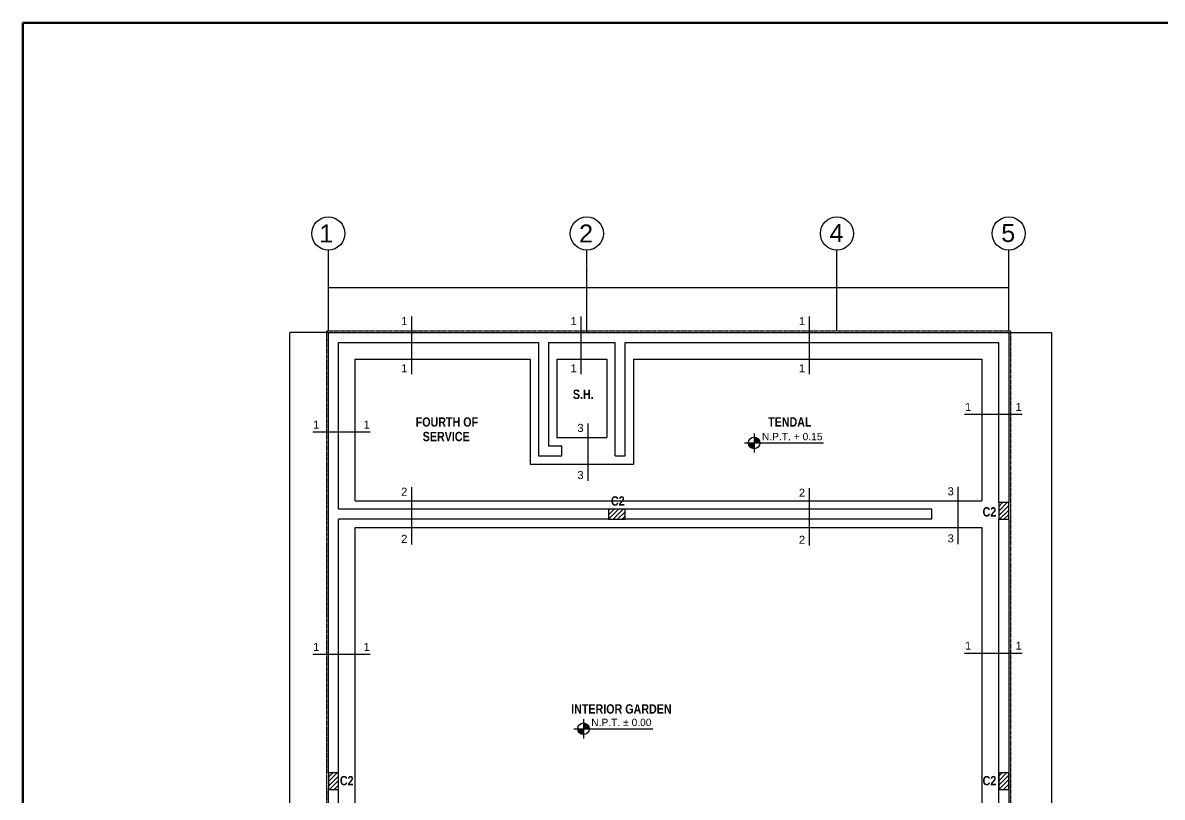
# Model space of a CAD drawing. Header units: millimetres. Extents: x -249630 to 95394, y -188036 to 109963.
# Drawn here: x 2208 to 19292, y -69843 to -58233 of the extents above; entities that cross this region are included whole.
import ezdxf

# ---------------------------------------------------------------- set-up
doc = ezdxf.new("R2010")
doc.units = ezdxf.units.MM
doc.header["$PDMODE"] = 2
doc.linetypes.add('ACAD_ISO04W100', pattern=[30, 24, -3, 0, -3])
doc.linetypes.add('DASHED2', pattern=[9.525, 6.35, -3.175])
for name, color, linetype in [('03', 3, 'Continuous'), ('04', 4, 'Continuous'), ('EJES', 161, 'Continuous'), ('Layer1', 2, 'Continuous'), ('Layer4', 6, 'Continuous'), ('Layer8', 8, 'Continuous'), ('SOMBRA', 252, 'Continuous'), ('SUBTITULOS', 90, 'Continuous'), ('TEXTOS', 11, 'Continuous'), ('VEREDA', 1, 'Continuous')]:
    doc.layers.add(name, color=color, linetype=linetype)
doc.styles.add('aaaaa', font='arial.ttf', dxfattribs={"height": 0.15})
doc.styles.add('ARIAL', font='arial.ttf', dxfattribs={"height": 0.14})
doc.styles.add('COTAS', font='arial.ttf', dxfattribs={"width": 1.1})
doc.styles.add('NIVEL', font='arial.ttf', dxfattribs={"width": 1.1, "height": 0.15})
doc.styles.add('SUBTITULOS(E)', font='swisscbi.ttf', dxfattribs={"oblique": 15, "height": 0.2})
doc.dimstyles.new('COTA1-50', dxfattribs={"dimscale": 0.5, "dimtxt": 0.22, "dimasz": 0.12, "dimexe": 0.08, "dimexo": 0.05, "dimgap": 0.076, "dimtad": 2, "dimzin": 4, "dimdsep": 46, "dimtxsty": 'COTAS', "dimblk": 'ARCHTICK', "dimcen": -0.1, "dimclrd": 141, "dimclre": 141, "dimclrt": 11, "dimadec": 0, "dimazin": 0, "dimtfac": 1, "dimtix": 1, "dimtmove": 1, "dimatfit": 3, "dimfxl": 1, "dimtolj": 1, "dimtzin": 0, "dimarcsym": 0})
pattern_1 = [(45, (-98613.554, -287423.35), (-33.6759605, 33.6759605), [])]

# ---------------------------------------------------------------- blocks, each defined once
blk = doc.blocks.new('_ArchTick')
at = {"color": 0, "linetype": 'ByBlock', "const_width": 0.15}
blk.add_lwpolyline([(-0.5, -0.5), (0.5, 0.5)], dxfattribs=at)
blk = doc.blocks.new('*D364')
at = {"layer": 'Defpoints', "color": 0, "transparency": 16777216}
for p in [(10666, -62202), (6790, -62852), (10666, -62852)]:
    blk.add_point(p, dxfattribs=at)
at = {"layer": 'SOMBRA', "color": 141, "lineweight": -2, "transparency": 16777216}
for p, q in [((6790, -62852), (6790, -62202)), ((6790, -62202), (10666, -62202)), ((10666, -62852), (10666, -62202))]:
    blk.add_line(p, q, dxfattribs=at)
at = {"layer": 'SOMBRA', "color": 141, "lineweight": -2, "transparency": 16777216, "xscale": 0.06, "yscale": 0.06, "zscale": 0.06, "rotation": 180}
blk.add_blockref('_ArchTick', (6790, -62202), dxfattribs=at)
at = {"layer": 'SOMBRA', "color": 141, "lineweight": -2, "transparency": 16777216, "xscale": 0.06, "yscale": 0.06, "zscale": 0.06}
blk.add_blockref('_ArchTick', (10666, -62202), dxfattribs=at)
at = {"layer": 'SOMBRA', "color": 11, "transparency": 16777216, "insert": (8728, -62202), "char_height": 0.11, "attachment_point": 5, "style": 'COTAS'}
blk.add_mtext('\\A1;3876.24', dxfattribs=at)
blk = doc.blocks.new('*D365')
at = {"layer": 'Defpoints', "color": 0, "transparency": 16777216}
for p in [(14415, -62202), (10666, -62852), (14415, -62852)]:
    blk.add_point(p, dxfattribs=at)
at = {"layer": 'SOMBRA', "color": 141, "lineweight": -2, "transparency": 16777216}
for p, q in [((10666, -62852), (10666, -62202)), ((10666, -62202), (14415, -62202)), ((14415, -62852), (14415, -62202))]:
    blk.add_line(p, q, dxfattribs=at)
at = {"layer": 'SOMBRA', "color": 141, "lineweight": -2, "transparency": 16777216, "xscale": 0.06, "yscale": 0.06, "zscale": 0.06, "rotation": 180}
blk.add_blockref('_ArchTick', (10666, -62202), dxfattribs=at)
at = {"layer": 'SOMBRA', "color": 141, "lineweight": -2, "transparency": 16777216, "xscale": 0.06, "yscale": 0.06, "zscale": 0.06}
blk.add_blockref('_ArchTick', (14415, -62202), dxfattribs=at)
at = {"layer": 'SOMBRA', "color": 11, "transparency": 16777216, "insert": (12540, -62202), "char_height": 0.11, "attachment_point": 5, "style": 'COTAS'}
blk.add_mtext('\\A1;3748.76', dxfattribs=at)
blk = doc.blocks.new('*D366')
at = {"layer": 'Defpoints', "color": 0, "transparency": 16777216}
for p in [(16990, -62202), (14415, -62852), (16990, -62852)]:
    blk.add_point(p, dxfattribs=at)
at = {"layer": 'SOMBRA', "color": 141, "lineweight": -2, "transparency": 16777216}
for p, q in [((14415, -62852), (14415, -62202)), ((14415, -62202), (16990, -62202)), ((16990, -62852), (16990, -62202))]:
    blk.add_line(p, q, dxfattribs=at)
at = {"layer": 'SOMBRA', "color": 141, "lineweight": -2, "transparency": 16777216, "xscale": 0.06, "yscale": 0.06, "zscale": 0.06, "rotation": 180}
blk.add_blockref('_ArchTick', (14415, -62202), dxfattribs=at)
at = {"layer": 'SOMBRA', "color": 141, "lineweight": -2, "transparency": 16777216, "xscale": 0.06, "yscale": 0.06, "zscale": 0.06}
blk.add_blockref('_ArchTick', (16990, -62202), dxfattribs=at)
at = {"layer": 'SOMBRA', "color": 11, "transparency": 16777216, "insert": (15702, -62202), "char_height": 0.11, "attachment_point": 5, "style": 'COTAS'}
blk.add_mtext('\\A1;2575.00', dxfattribs=at)
blk = doc.blocks.new('*D377')
at = {"layer": 'Defpoints', "color": 0, "transparency": 16777216}
for p in [(6210, -62877), (6790, -62877), (6790, -70702)]:
    blk.add_point(p, dxfattribs=at)
at = {"layer": 'SOMBRA', "color": 141, "lineweight": -2, "transparency": 16777216}
for p, q in [((6790, -62877), (6210, -62877)), ((6210, -70702), (6210, -62877)), ((6790, -70702), (6210, -70702))]:
    blk.add_line(p, q, dxfattribs=at)
at = {"layer": 'SOMBRA', "color": 141, "lineweight": -2, "transparency": 16777216, "xscale": 0.06, "yscale": 0.06, "zscale": 0.06}
for p, rotation in [((6210, -62877), 90), ((6210, -70702), 270)]:
    blk.add_blockref('_ArchTick', p, dxfattribs=dict(at, rotation=rotation))
at = {"layer": 'SOMBRA', "color": 11, "transparency": 16777216, "insert": (6210, -66789), "char_height": 0.11, "attachment_point": 5, "rotation": 90, "style": 'COTAS'}
blk.add_mtext('\\A1;7825.00', dxfattribs=at)
blk = doc.blocks.new('*D378')
at = {"layer": 'Defpoints', "color": 0, "transparency": 16777216}
for p in [(16990, -62877), (16990, -70702), (17634, -70702)]:
    blk.add_point(p, dxfattribs=at)
at = {"layer": 'SOMBRA', "color": 141, "lineweight": -2, "transparency": 16777216}
for p, q in [((16990, -62877), (17634, -62877)), ((17634, -62877), (17634, -70702)), ((16990, -70702), (17634, -70702))]:
    blk.add_line(p, q, dxfattribs=at)
at = {"layer": 'SOMBRA', "color": 141, "lineweight": -2, "transparency": 16777216, "xscale": 0.06, "yscale": 0.06, "zscale": 0.06}
for p, rotation in [((17634, -62877), 90), ((17634, -70702), 270)]:
    blk.add_blockref('_ArchTick', p, dxfattribs=dict(at, rotation=rotation))
at = {"layer": 'SOMBRA', "color": 11, "transparency": 16777216, "insert": (17634, -66789), "char_height": 0.11, "attachment_point": 5, "rotation": 90, "style": 'COTAS'}
blk.add_mtext('\\A1;7825.00', dxfattribs=at)

msp = doc.modelspace()

# ---------------------------------------------------------------- hatches: boundary and pattern name
at = {"layer": 'Layer1'}
h = msp.add_hatch(color=256, dxfattribs=at)
h.paths.add_polyline_path([(13174.103, -64445.429), (13174.103, -64531.97), (13260.644, -64531.97, 0.414213582)])
h.paths.add_polyline_path([(13174.103, -64531.97), (13087.563, -64531.97, 0.414213486), (13174.103, -64618.51)])
h = msp.add_hatch(color=256, dxfattribs=at)
h.paths.add_polyline_path([(10614.983, -68730.181), (10614.983, -68816.721), (10701.523, -68816.721, 0.414213582)])
h.paths.add_polyline_path([(10614.983, -68816.721), (10528.442, -68816.721, 0.414213486), (10614.983, -68903.262)])
at = {"layer": 'Layer8'}
h = msp.add_hatch(dxfattribs=at)
h.set_pattern_fill('ANSI31', color=256, scale=15, style=0)
h.set_pattern_definition(pattern_1)
h.paths.add_polyline_path([(10989.871, -65526.638), (10989.871, -65676.638), (11239.871, -65676.638), (11239.871, -65526.638)])
h.paths.add_polyline_path([(16989.871, -65426.638), (16839.871, -65426.638), (16839.871, -65676.638), (16989.871, -65676.638)])
h = msp.add_hatch(dxfattribs=at)
h.set_pattern_fill('ANSI31', color=256, scale=15, style=0)
h.set_pattern_definition(pattern_1)
h.paths.add_polyline_path([(6939.871, -69476.638), (6789.871, -69476.638), (6789.871, -69726.638), (6939.871, -69726.638)])
h = msp.add_hatch(dxfattribs=at)
h.set_pattern_fill('ANSI31', color=256, scale=15, style=0)
h.set_pattern_definition(pattern_1)
h.paths.add_polyline_path([(16839.871, -69476.638), (16839.871, -69726.638), (16989.871, -69726.638), (16989.871, -69476.638)])

# ---------------------------------------------------------------- linework, layer by layer
at = {"layer": '03'}
for p, q in [((6789.871, -62876.638), (11239.871, -62876.638)), ((6789.871, -65676.638), (6789.871, -62876.638)), ((6939.871, -63026.638), (9939.871, -63026.638)), ((6939.871, -65526.638), (6939.871, -63026.638)), ((9939.871, -63026.638), (9939.871, -64726.638)), ((10089.871, -63026.638), (10089.871, -64576.638)), ((10089.871, -63026.638), (11089.871, -63026.638)), ((11089.871, -64726.638), (11089.871, -63026.638)), ((11239.871, -62876.638), (16989.871, -62876.638)), ((11239.871, -64726.638), (11239.871, -63026.638)), ((11239.871, -63026.638), (16839.871, -63026.638)), ((16839.871, -65426.638), (16839.871, -63026.638)), ((16989.871, -62876.638), (16989.871, -65426.638)), ((9939.871, -64726.638), (10289.871, -64726.638)), ((10089.871, -64576.638), (10289.871, -64576.638)), ((10289.871, -64726.638), (10289.871, -64576.638)), ((11089.871, -64726.638), (11239.871, -64726.638)), ((10989.871, -65526.638), (6939.871, -65526.638)), ((15839.871, -65526.638), (11239.871, -65526.638)), ((15839.871, -65676.638), (15839.871, -65526.638)), ((6789.871, -69476.638), (6789.871, -65676.638)), ((10989.871, -65676.638), (6939.871, -65676.638)), ((6939.871, -69476.638), (6939.871, -65676.638)), ((15839.871, -65676.638), (11239.871, -65676.638)), ((16839.871, -72776.638), (16839.871, -65676.638)), ((16989.871, -65676.638), (16989.871, -72776.638)), ((6789.871, -70576.638), (6789.871, -69726.638)), ((6939.871, -70576.638), (6939.871, -69726.638))]:
    msp.add_line(p, q, dxfattribs=at)
at = {"layer": '04'}
for p, q in [((7189.871, -63276.638), (9814.871, -63276.638)), ((7189.871, -65401.638), (7189.871, -63276.638)), ((10214.871, -63276.638), (10964.871, -63276.638)), ((11364.871, -63276.638), (16589.871, -63276.638)), ((16589.871, -63276.638), (16589.871, -65401.638)), ((7189.871, -70301.638), (7189.871, -65801.638)), ((16589.871, -65801.638), (16589.871, -72751.638))]:
    msp.add_line(p, q, dxfattribs=at)
for points in [[(9814.871, -63276.638), (9814.871, -64851.638)], [(10214.871, -63276.638), (10214.871, -64451.638)], [(10964.871, -63276.638), (10964.871, -64451.638)], [(11364.871, -63276.638), (11364.871, -64851.638)], [(10214.871, -64451.638), (10964.871, -64451.638)], [(9814.871, -64851.638), (11364.871, -64851.638)], [(7189.871, -65401.638), (16589.871, -65401.638)], [(7189.871, -65801.638), (16589.871, -65801.638)]]:
    msp.add_lwpolyline(points, dxfattribs=at)
at = {"layer": 'EJES', "linetype": 'ACAD_ISO04W100', "ltscale": 0.03}
for p, q in [((6789.871, -62851.638), (6789.871, -61640.855)), ((10666.109, -62876.638), (10666.109, -61640.855)), ((14414.871, -62851.638), (14414.871, -61640.855)), ((16989.871, -62851.638), (16989.871, -61640.855))]:
    msp.add_line(p, q, dxfattribs=at)
at = {"layer": 'EJES'}
for centre in [(6789.871, -61392.229), (10666.109, -61392.229), (14414.871, -61392.229), (16989.871, -61392.229)]:
    msp.add_circle(centre, 248.625, dxfattribs=at)
at = {"layer": 'Layer1'}
for p, q in [((13174.103, -64387.784), (13174.103, -64676.155)), ((13029.918, -64531.97), (14211.63, -64531.97)), ((10614.983, -68672.536), (10614.983, -68960.907)), ((10470.797, -68816.721), (11652.509, -68816.721))]:
    msp.add_line(p, q, dxfattribs=at)
for centre in [(13174.103, -64531.97), (10614.983, -68816.721)]:
    msp.add_circle(centre, 86.54, dxfattribs=at)
at = {"layer": 'Layer4'}
msp.add_line((11239.871, -65676.638), (11239.871, -65526.638), dxfattribs=at)
for points in [[(8035.012, -62637.922), (8035.012, -63498.162)], [(10575.408, -62637.922), (10575.408, -63498.162)], [(13999.237, -62637.922), (13999.237, -63498.162)], [(17190.205, -64106.363), (16329.965, -64106.363)], [(7415.652, -64371.813), (6555.412, -64371.813)], [(10677.767, -64240.462), (10677.767, -65100.702)], [(8035.012, -65196.165), (8035.012, -66056.405)], [(13999.237, -65210.377), (13999.237, -66070.617)], [(16227.767, -65190.462), (16227.767, -66050.702)], [(7415.652, -67703.948), (6555.412, -67703.948)], [(17190.205, -67686.214), (16329.965, -67686.214)]]:
    msp.add_lwpolyline(points, dxfattribs=at)
for points in [[(16839.871, -65676.638), (16989.871, -65676.638), (16989.871, -65426.638), (16839.871, -65426.638)], [(11239.871, -65676.638), (11239.871, -65526.638), (10989.871, -65526.638), (10989.871, -65676.638)], [(6789.871, -69726.638), (6939.871, -69726.638), (6939.871, -69476.638), (6789.871, -69476.638)], [(16839.871, -69726.638), (16989.871, -69726.638), (16989.871, -69476.638), (16839.871, -69476.638)]]:
    msp.add_lwpolyline(points, close=True, dxfattribs=at)
at = {"layer": 'SOMBRA', "color": 3, "linetype": 'DASHED2', "lineweight": 90}
msp.add_lwpolyline([(2208.367, -58233.003), (36950.996, -58233.003), (36950.996, -92289.765), (2208.367, -92289.765)], close=True, dxfattribs=at)
at = {"layer": 'VEREDA', "linetype": 'DASHED2', "ltscale": 0.025}
msp.add_lwpolyline([(6764.871, -85526.638), (6764.871, -62851.638), (17014.871, -62851.638), (17014.871, -84526.638)], dxfattribs=at)

# ---------------------------------------------------------------- texts
at = {"color": 4, "linetype": 'Continuous', "char_height": 120, "width": 192.904, "attachment_point": 5, "style": 'aaaaa'}
for s, insert in [('1', (7927.447, -62704.462)), ('1', (10467.843, -62704.462)), ('1', (13891.671, -62704.462)), ('1', (7927.447, -63410.998)), ('1', (10467.843, -63410.998)), ('1', (13891.671, -63410.998)), ('1', (16381.987, -63991.257)), ('1', (17140.344, -63991.257)), ('1', (6607.434, -64256.707)), ('1', (7365.791, -64256.707)), ('3', (10570.201, -64307.001)), ('3', (10570.201, -65013.538)), ('2', (7927.447, -65262.704)), ('2', (13891.671, -65276.916)), ('3', (16120.201, -65257.001)), ('2', (7927.447, -65969.241)), ('2', (13891.671, -65983.453)), ('3', (16120.201, -65963.538)), ('1', (6607.434, -67588.842)), ('1', (7365.791, -67588.842)), ('1', (16381.987, -67571.107)), ('1', (17140.344, -67571.107))]:
    msp.add_mtext(s, dxfattribs=dict(at, insert=insert))
at = {"layer": 'EJES', "style": 'ARIAL'}
for s, p in [('1', (6653.195, -61526.247)), ('2', (10548.966, -61526.247)), ('4', (14303.409, -61518.63)), ('5', (16878.409, -61518.63))]:
    msp.add_text(s, height=270, dxfattribs=at).set_placement(p)
at = {"layer": 'SUBTITULOS', "linetype": 'ByBlock', "style": 'SUBTITULOS(E)'}
for s, p in [('S.H.', (10456.014, -63872.41)), ('FOURTH OF', (8099.311, -64287.591)), ('TENDAL', (13383.329, -64287.591)), ('SERVICE', (8204.365, -64505.574)), ('C2', (11026.777, -65471.298)), ('C2', (16599.039, -65634.954)), ('INTERIOR GARDEN', (10430.414, -68589.416)), ('C2', (6962.674, -69664.564)), ('C2', (16599.039, -69664.564))]:
    msp.add_text(s, height=140, dxfattribs=at).set_placement(p)
at = {"layer": 'TEXTOS', "linetype": 'ByBlock', "style": 'NIVEL'}
for s, p in [('N.P.T. + 0.15', (13289.926, -64491.136)), ('N.P.T. %%P 0.00', (10730.805, -68775.888))]:
    msp.add_text(s, height=110, dxfattribs=at).set_placement(p)

# ---------------------------------------------------------------- dimensions: what is measured, and where the dimension line sits
at = {"layer": 'SOMBRA'}
for base, p1, p2, picture, middle in [((10666.109, -62201.766), (6789.871, -62851.638), (10666.109, -62851.638), '*D364', (8727.99, -62201.672)), ((14414.871, -62201.766), (10666.109, -62851.638), (14414.871, -62851.638), '*D365', (12540.49, -62201.672)), ((16989.871, -62201.766), (14414.871, -62851.638), (16989.871, -62851.638), '*D366', (15702.371, -62201.672))]:
    dim = msp.add_linear_dim(base=base, p1=p1, p2=p2, dimstyle='COTA1-50', dxfattribs=at)
    dim.commit()
    dim.dimension.update_dxf_attribs({"geometry": picture, "text_midpoint": middle})
for base, p1, p2, picture, middle in [((6210.138, -62876.638), (6789.871, -70701.638), (6789.871, -62876.638), '*D377', (6210.044, -66789.138)), ((17634.028, -70701.638), (16989.871, -62876.638), (16989.871, -70701.638), '*D378', (17634.122, -66789.138))]:
    dim = msp.add_linear_dim(base=base, p1=p1, p2=p2, angle=90, dimstyle='COTA1-50', dxfattribs=at)
    dim.commit()
    dim.dimension.update_dxf_attribs({"geometry": picture, "text_midpoint": middle})

doc.saveas('drawing.dxf')
